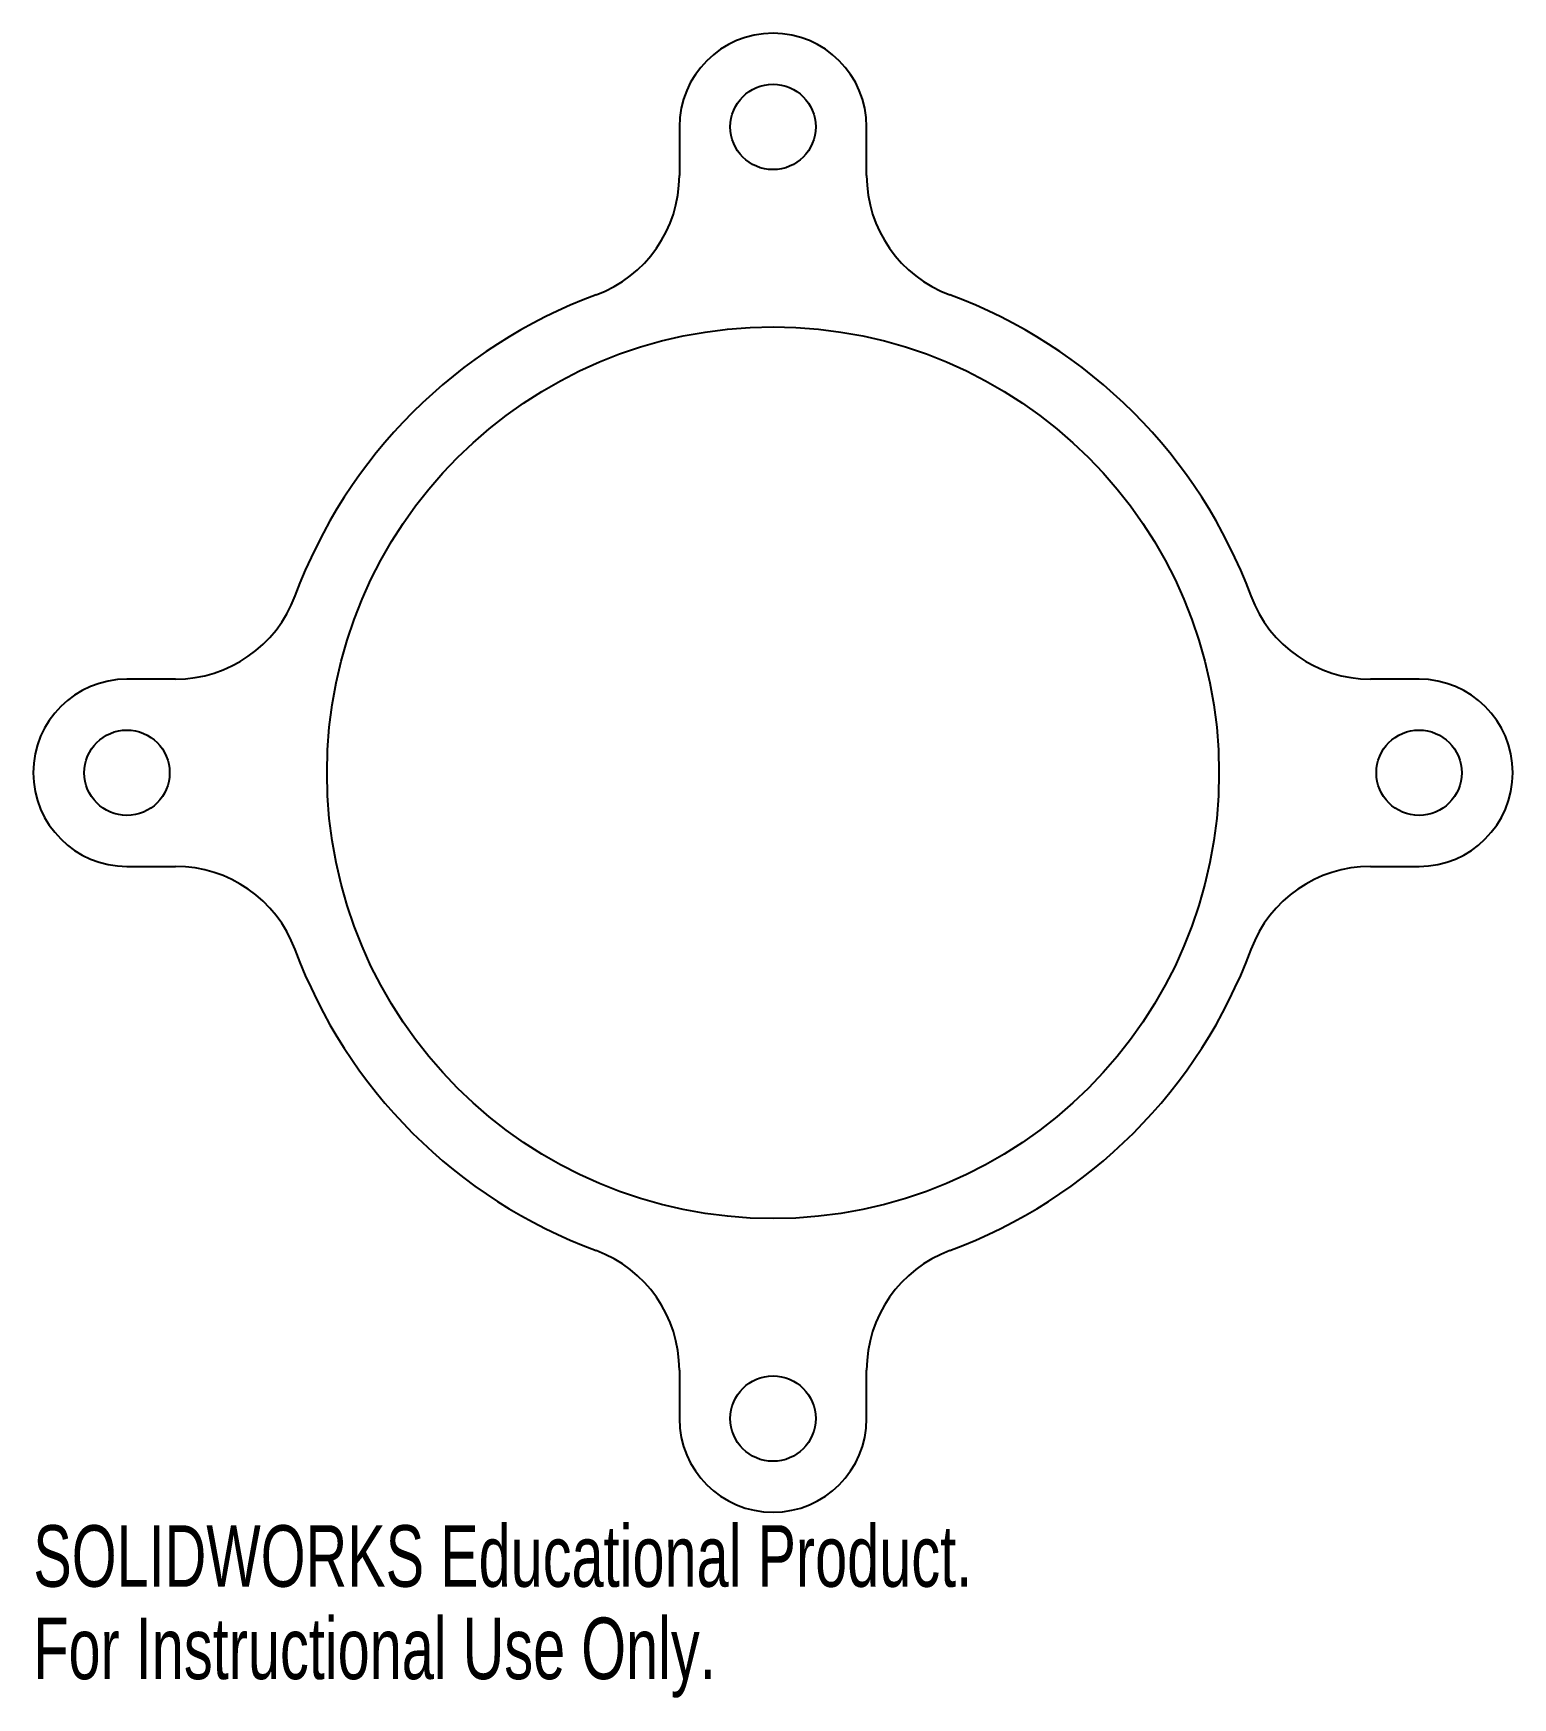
# Model space of a CAD drawing. Header units: millimetres. Extents: x -58 to 58, y -73 to 58.
import ezdxf

# ---------------------------------------------------------------- set-up
doc = ezdxf.new("R2010")
doc.units = ezdxf.units.MM
doc.styles.add('SLDTEXTSTYLE0', font='TXT', dxfattribs={"width": 0.7})

msp = doc.modelspace()

# ---------------------------------------------------------------- linework, layer by layer
at = {"color": 7, "linetype": 'Continuous', "lineweight": 25}
for p, q in [((-7.35, 50.7), (-7.35, 46.89)), ((7.35, 46.89), (7.35, 50.7)), ((-46.89, 7.35), (-50.7, 7.35)), ((50.7, 7.35), (46.89, 7.35)), ((-50.7, -7.35), (-46.89, -7.35)), ((46.89, -7.35), (50.7, -7.35)), ((-7.35, -46.89), (-7.35, -50.7)), ((7.35, -50.7), (7.35, -46.89))]:
    msp.add_line(p, q, dxfattribs=at)
for centre, radius in [((0, 50.7), 3.35), ((0, 0), 35), ((-50.7, 0), 3.35), ((50.7, 0), 3.35), ((0, -50.7), 3.35)]:
    msp.add_circle(centre, radius, dxfattribs=at)
for centre, radius, start, end in [((0, 50.7), 7.35, 0, 180), ((-17.35, 46.89), 10, 290.3039, 0), ((17.35, 46.89), 10, 180, 249.6961), ((0, 0), 40, 110.3039, 159.6961), ((0, 0), 40, 20.3039, 69.6961), ((-46.89, 17.35), 10, 270, 339.6961), ((46.89, 17.35), 10, 200.3039, 270), ((-50.7, 0), 7.35, 90, 270), ((50.7, 0), 7.35, 270, 90), ((-46.89, -17.35), 10, 20.3039, 90), ((46.89, -17.35), 10, 90, 159.6961), ((0, 0), 40, 200.3039, 249.6961), ((0, 0), 40, 290.3039, 339.6961), ((-17.35, -46.89), 10, 0, 69.6961), ((17.35, -46.89), 10, 110.3039, 180), ((0, -50.7), 7.35, 180, 0)]:
    msp.add_arc(centre, radius, start, end, dxfattribs=at)

# ---------------------------------------------------------------- texts
at = {"color": 7, "linetype": 'Continuous', "char_height": 4.8336, "attachment_point": 1, "style": 'SLDTEXTSTYLE0'}
for s, insert in [('SOLIDWORKS Educational Product.', (-58.05, -59.07)), ('For Instructional Use Only.', (-58.05, -66.32))]:
    msp.add_mtext(s, dxfattribs=dict(at, insert=insert))

doc.saveas('drawing.dxf')
